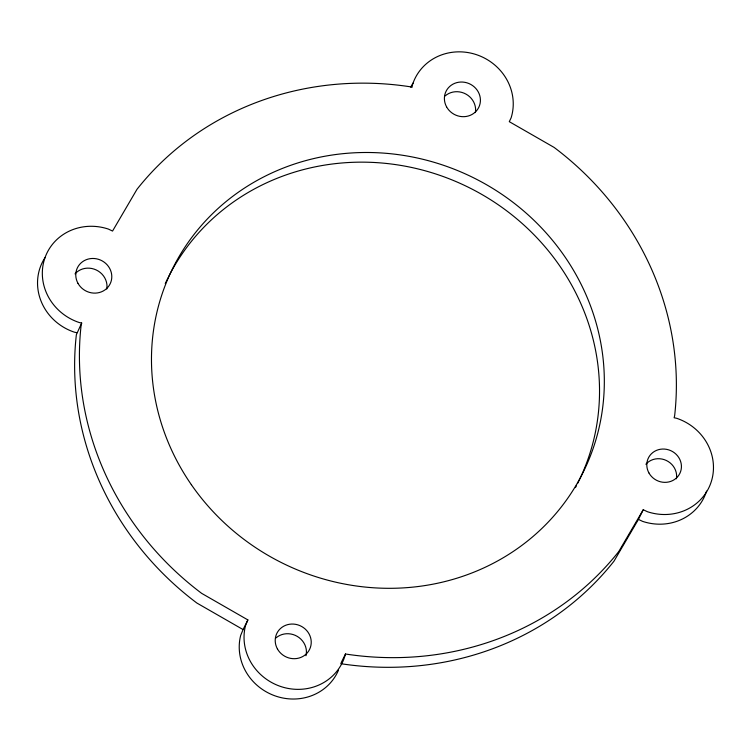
<?xml version="1.0" encoding="UTF-8"?>
<svg xmlns="http://www.w3.org/2000/svg" width="751" height="751" viewBox="0 0 751 751"><rect width="100%" height="100%" fill="white"/><g stroke="black" fill="none" stroke-linecap="round" stroke-linejoin="round"><path stroke-width="1.13" d="M81.681 323.024L81.155 325.061A302.062 283.484 26.4 0 0 201.681 593.374L247.868 619.913L245.493 625.705A52.082 48.871 26.4 0 0 283.315 687.306A52.082 48.871 26.4 0 0 345.488 653.971L345.742 654.046A302.062 283.484 26.4 0 0 618.805 551.487L643.25 509.732L647.409 511.713A52.082 48.871 26.4 0 0 711.357 481.429A52.082 48.871 26.4 0 0 676.604 418.269L674.116 417.772L674.642 415.735A302.062 283.484 26.4 0 0 554.116 147.421L509.291 121.671L511.131 117.804A52.082 48.871 26.4 0 0 476.378 54.645A52.082 48.871 26.4 0 0 412.43 84.938L412.036 87.313L410.055 86.75A302.062 283.484 26.4 0 0 136.992 189.308L112.547 231.064L108.388 229.083A52.082 48.871 26.4 0 0 44.44 259.367A52.082 48.871 26.4 0 0 79.193 322.517L81.681 323.024L76.358 334.73A302.062 283.484 26.4 0 0 196.884 603.044L243.071 629.573L240.686 635.374A52.082 48.871 26.4 0 0 274.979 695.839A52.082 48.871 26.4 0 0 338.448 670.249M243.071 629.573L247.868 619.913M341.17 662.673L345.488 653.971M340.691 663.64L340.945 663.715A302.062 283.484 26.4 0 0 614.008 561.147L638.453 519.401L643.25 509.732M76.884 332.684L74.396 332.186A52.082 48.871 26.4 0 1 45.107 257.499M638.453 519.401L642.612 521.382A52.082 48.871 26.4 0 0 706.56 491.088M410.741 87.078A52.082 48.871 26.4 0 1 413.097 83.07M576.477 485.625A229.149 215.058 26.4 0 1 575.426 487.615M165.258 283.596A229.149 215.058 26.4 0 1 168.186 277.504M168.693 276.499A229.149 215.058 26.4 0 1 470.511 188.332A229.149 215.058 26.4 0 1 577.51 483.625M276.03 637.881A18.231 17.104 26.4 0 1 297.33 636.426A18.231 17.104 26.4 0 1 305.995 655.717M74.997 273.89A18.231 17.104 26.4 0 1 96.316 270.003A18.231 17.104 26.4 0 1 106.783 289.032M445.202 95.875A18.231 17.104 26.4 0 1 465.986 94.11A18.231 17.104 26.4 0 1 475.402 112.594M645.86 464.24A17.526 16.447 26.4 0 1 666.353 460.494A17.526 16.447 26.4 0 1 676.426 478.791M191.336 484.658A229.149 215.058 26.4 0 0 582.307 473.965A229.149 215.058 26.4 0 0 360.048 152.575A229.149 215.058 26.4 0 0 191.336 484.658M77.963 283.296A18.231 17.104 26.4 0 0 109.148 285.587A18.231 17.104 26.4 0 0 94.26 258.513A18.231 17.104 26.4 0 0 77.963 283.296M648.902 472.905A17.526 16.447 26.4 0 0 678.885 475.111A17.526 16.447 26.4 0 0 664.56 449.079A17.526 16.447 26.4 0 0 648.902 472.905M446.582 106.858A18.231 17.104 26.4 0 0 477.767 109.148A18.231 17.104 26.4 0 0 462.869 82.075A18.231 17.104 26.4 0 0 446.582 106.858M277.401 648.873A18.231 17.104 26.4 0 0 308.586 651.164A18.231 17.104 26.4 0 0 293.697 624.09A18.231 17.104 26.4 0 0 277.401 648.873"/></g></svg>
